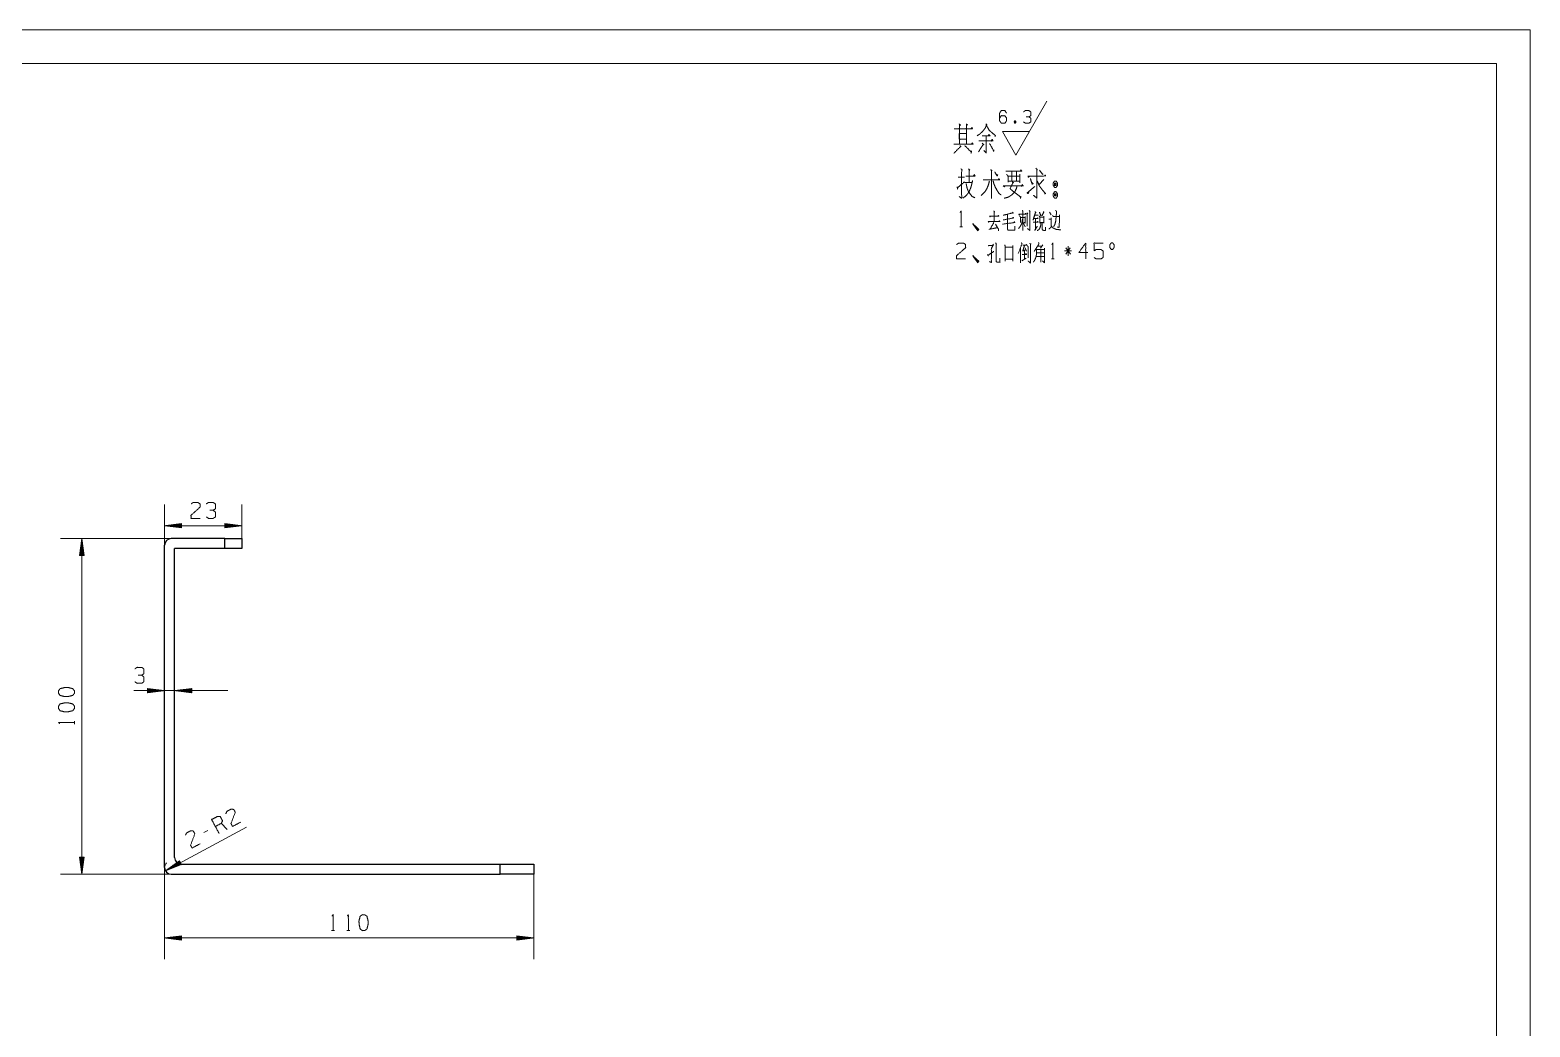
# Model space of a CAD drawing. Header units: millimetres. Extents: x 0 to 420, y 0 to 297.
# Drawn here: x 196.6 to 420, y 148.5 to 297 of the extents above; entities that cross this region are included whole.
import ezdxf

# ---------------------------------------------------------------- set-up
doc = ezdxf.new("R2010")
doc.units = ezdxf.units.MM
doc.layers.add('101', color=7, linetype='Continuous', true_color=0xffffff)

msp = doc.modelspace()

# ---------------------------------------------------------------- linework, layer by layer
at = {"layer": '101', "color": 133, "linetype": 'Continuous', "lineweight": 18}
for p, q in [((420, 297), (0, 297)), ((420, 0), (420, 297)), ((415, 292), (25, 292)), ((415, 5), (415, 292))]:
    msp.add_line(p, q, dxfattribs=at)
at = {"layer": '101', "color": 43, "linetype": 'Continuous', "lineweight": 18}
for p, q in [((343.43, 278.38), (348.04, 286.38)), ((343.43, 278.38), (341.41, 281.88)), ((341.41, 281.88), (345.45, 281.88)), ((343.25, 283.47), (343.37, 283.14))]:
    msp.add_line(p, q, dxfattribs=at)
at = {"layer": '101', "color": 72, "linetype": 'Continuous', "lineweight": 18}
for p, q in [((334.84, 275.1), (335.75, 275.1)), ((335.75, 274.31), (336.89, 274.31)), ((344.13, 269.06), (344.8, 269.08)), ((344.48, 268.43), (344.8, 267.66)), ((345.08, 269.76), (345.22, 269.61)), ((345.13, 269.66), (345.13, 267.78)), ((345.42, 270.11), (345.56, 269.96)), ((348.31, 268.81), (348.63, 268.81)), ((348.45, 269.88), (348.66, 269.48)), ((335.06, 267.66), (335.48, 267.66)), ((344.13, 264.5), (344.13, 262.32)), ((344.69, 264.12), (344.69, 262.85)), ((344.82, 264.55), (344.99, 264.05)), ((345.45, 265.22), (345.7, 265.15)), ((346.56, 263.82), (347.66, 263.82)), ((346.67, 264.8), (347.36, 264.8)), ((347.45, 265), (347.11, 264.52)), ((351.7, 264.1), (350.69, 264.1)), ((350.87, 264.57), (351.54, 263.62)), ((351.52, 264.57), (350.87, 263.62)), ((351.19, 263.37), (351.19, 264.8)), ((344.32, 262.6), (344.98, 263.02)), ((346.53, 263.27), (347.64, 263.27)), ((348.72, 262.9), (349.14, 262.9)), ((203.21, 193.63), (203.21, 194.06)), ((225.94, 177.94), (225.08, 178.84)), ((223.07, 177.76), (222.48, 177.45)), ((241.51, 162.85), (241.93, 162.85)), ((243.79, 162.85), (244.21, 162.85))]:
    msp.add_line(p, q, dxfattribs=at)
at = {"layer": '101', "color": 22, "linetype": 'Continuous', "lineweight": 18}
for p, q in [((216.63, 220.25), (216.63, 226.34)), ((228.13, 221.25), (228.13, 226.34)), ((219.17, 223.5), (216.63, 223.16)), ((219.17, 223.44), (218.75, 223.44)), ((219.17, 223.49), (219.14, 223.49)), ((219.17, 223.49), (219.14, 223.49)), ((219.17, 222.83), (219.17, 223.5)), ((228.13, 223.16), (225.59, 223.5)), ((225.59, 223.5), (225.59, 222.83)), ((225.59, 223.49), (225.62, 223.49)), ((225.59, 223.49), (225.62, 223.49)), ((225.59, 223.44), (226.01, 223.44)), ((217.63, 221.25), (201.12, 221.25)), ((204.3, 221.25), (203.96, 218.71)), ((204.63, 218.71), (204.3, 221.25)), ((204.3, 221.25), (204.3, 171.25)), ((216.63, 223.16), (219.17, 222.83)), ((216.63, 223.16), (228.13, 223.16)), ((219.17, 223.19), (216.82, 223.19)), ((219.17, 223.14), (216.82, 223.14)), ((219.17, 223.24), (217.21, 223.24)), ((219.17, 223.09), (217.21, 223.09)), ((219.17, 223.29), (217.59, 223.29)), ((219.17, 223.04), (217.59, 223.04)), ((219.17, 223.34), (217.98, 223.34)), ((219.17, 222.99), (217.98, 222.99)), ((219.17, 223.39), (218.36, 223.39)), ((219.17, 222.94), (218.36, 222.94)), ((219.17, 222.88), (218.75, 222.88)), ((219.17, 222.83), (219.14, 222.83)), ((219.17, 222.83), (219.14, 222.83)), ((225.59, 223.39), (226.39, 223.39)), ((225.59, 223.34), (226.78, 223.34)), ((225.59, 223.29), (227.16, 223.29)), ((225.59, 223.24), (227.55, 223.24)), ((225.59, 223.19), (227.94, 223.19)), ((225.59, 222.83), (228.13, 223.16)), ((225.59, 223.14), (227.94, 223.14)), ((225.59, 223.09), (227.55, 223.09)), ((225.59, 223.04), (227.16, 223.04)), ((225.59, 222.99), (226.78, 222.99)), ((225.59, 222.94), (226.39, 222.94)), ((225.59, 222.88), (226.01, 222.88)), ((225.59, 222.83), (225.62, 222.83)), ((225.59, 222.83), (225.62, 222.83)), ((204.02, 218.71), (204.02, 219.13)), ((204.07, 218.71), (204.07, 219.52)), ((204.12, 218.71), (204.12, 219.9)), ((204.17, 218.71), (204.17, 220.29)), ((204.22, 218.71), (204.22, 220.67)), ((204.27, 218.71), (204.27, 221.06)), ((204.32, 218.71), (204.32, 221.06)), ((204.38, 218.71), (204.38, 220.67)), ((204.43, 218.71), (204.43, 220.29)), ((204.48, 218.71), (204.48, 219.9)), ((204.53, 218.71), (204.53, 219.52)), ((204.58, 218.71), (204.58, 219.13)), ((203.96, 218.71), (204.63, 218.71)), ((203.97, 218.71), (203.97, 218.74)), ((203.97, 218.71), (203.97, 218.74)), ((204.63, 218.71), (204.63, 218.74)), ((204.63, 218.71), (204.63, 218.74)), ((216.63, 198.6), (214.09, 198.93)), ((214.09, 198.93), (214.09, 198.26)), ((214.09, 198.93), (214.12, 198.93)), ((214.09, 198.93), (214.12, 198.93)), ((214.09, 198.88), (214.51, 198.88)), ((220.67, 198.93), (218.13, 198.6)), ((220.67, 198.88), (220.25, 198.88)), ((220.67, 198.93), (220.64, 198.93)), ((220.67, 198.93), (220.64, 198.93)), ((220.67, 198.26), (220.67, 198.93)), ((226.07, 198.6), (212.03, 198.6)), ((214.09, 198.83), (214.89, 198.83)), ((214.09, 198.78), (215.28, 198.78)), ((214.09, 198.73), (215.66, 198.73)), ((214.09, 198.67), (216.05, 198.67)), ((214.09, 198.62), (216.44, 198.62)), ((214.09, 198.26), (216.63, 198.6)), ((214.09, 198.57), (216.44, 198.57)), ((214.09, 198.52), (216.05, 198.52)), ((214.09, 198.47), (215.66, 198.47)), ((214.09, 198.42), (215.28, 198.42)), ((214.09, 198.37), (214.89, 198.37)), ((214.09, 198.32), (214.51, 198.32)), ((214.09, 198.27), (214.12, 198.27)), ((214.09, 198.27), (214.12, 198.27)), ((218.13, 198.6), (220.67, 198.26)), ((220.67, 198.62), (218.32, 198.62)), ((220.67, 198.57), (218.32, 198.57)), ((220.67, 198.67), (218.71, 198.67)), ((220.67, 198.52), (218.71, 198.52)), ((220.67, 198.73), (219.09, 198.73)), ((220.67, 198.47), (219.09, 198.47)), ((220.67, 198.78), (219.48, 198.78)), ((220.67, 198.42), (219.48, 198.42)), ((220.67, 198.83), (219.86, 198.83)), ((220.67, 198.37), (219.86, 198.37)), ((220.67, 198.32), (220.25, 198.32)), ((220.67, 198.27), (220.64, 198.27)), ((220.67, 198.27), (220.64, 198.27)), ((216.75, 171.78), (228.85, 178.26)), ((203.96, 173.79), (204.3, 171.25)), ((204.63, 173.79), (203.96, 173.79)), ((203.97, 173.79), (203.97, 173.76)), ((203.97, 173.79), (203.97, 173.76)), ((204.02, 173.79), (204.02, 173.38)), ((204.07, 173.79), (204.07, 172.99)), ((204.12, 173.79), (204.12, 172.6)), ((204.17, 173.79), (204.17, 172.22)), ((204.22, 173.79), (204.22, 171.83)), ((204.27, 173.79), (204.27, 171.45)), ((204.3, 171.25), (204.63, 173.79)), ((204.32, 173.79), (204.32, 171.45)), ((204.38, 173.79), (204.38, 171.83)), ((204.43, 173.79), (204.43, 172.22)), ((204.48, 173.79), (204.48, 172.6)), ((204.53, 173.79), (204.53, 172.99)), ((204.58, 173.79), (204.58, 173.38)), ((204.63, 173.79), (204.63, 173.76)), ((204.63, 173.79), (204.63, 173.76)), ((216.63, 172.25), (216.63, 158.59)), ((218.83, 173.27), (216.75, 171.78)), ((216.75, 171.78), (219.14, 172.68)), ((218.97, 173), (216.9, 171.89)), ((219, 172.96), (216.93, 171.85)), ((218.95, 173.05), (217.22, 172.12)), ((219.02, 172.91), (217.29, 171.99)), ((218.93, 173.09), (217.54, 172.35)), ((219.05, 172.87), (217.66, 172.12)), ((218.9, 173.14), (217.85, 172.58)), ((219.07, 172.82), (218.02, 172.26)), ((218.88, 173.18), (218.17, 172.8)), ((219.09, 172.78), (218.39, 172.4)), ((218.85, 173.23), (218.49, 173.03)), ((219.12, 172.73), (218.75, 172.54)), ((218.83, 173.27), (218.8, 173.26)), ((218.83, 173.27), (218.8, 173.26)), ((219.14, 172.68), (218.83, 173.27)), ((219.14, 172.69), (219.11, 172.67)), ((219.14, 172.69), (219.11, 172.67)), ((217.63, 171.25), (201.12, 171.25)), ((271.63, 171.25), (271.63, 158.59)), ((219.17, 162.09), (216.63, 161.76)), ((216.63, 161.76), (219.17, 161.43)), ((271.63, 161.76), (216.63, 161.76)), ((219.17, 161.79), (216.82, 161.79)), ((219.17, 161.74), (216.82, 161.74)), ((219.17, 161.84), (217.21, 161.84)), ((219.17, 161.68), (217.21, 161.68)), ((219.17, 161.89), (217.59, 161.89)), ((219.17, 161.63), (217.59, 161.63)), ((219.17, 161.94), (217.98, 161.94)), ((219.17, 161.58), (217.98, 161.58)), ((219.17, 161.99), (218.36, 161.99)), ((219.17, 161.53), (218.36, 161.53)), ((219.17, 162.04), (218.75, 162.04)), ((219.17, 161.48), (218.75, 161.48)), ((219.17, 162.09), (219.14, 162.09)), ((219.17, 162.09), (219.14, 162.09)), ((219.17, 161.43), (219.14, 161.43)), ((219.17, 161.43), (219.14, 161.43)), ((219.17, 161.43), (219.17, 162.09)), ((269.09, 162.09), (269.12, 162.09)), ((269.09, 162.09), (269.12, 162.09)), ((269.09, 162.09), (269.09, 161.43)), ((271.63, 161.76), (269.09, 162.09)), ((269.09, 162.04), (269.51, 162.04)), ((269.09, 161.99), (269.89, 161.99)), ((269.09, 161.94), (270.28, 161.94)), ((269.09, 161.89), (270.66, 161.89)), ((269.09, 161.84), (271.05, 161.84)), ((269.09, 161.79), (271.44, 161.79)), ((269.09, 161.43), (271.63, 161.76)), ((269.09, 161.74), (271.44, 161.74)), ((269.09, 161.68), (271.05, 161.68)), ((269.09, 161.63), (270.66, 161.63)), ((269.09, 161.58), (270.28, 161.58)), ((269.09, 161.53), (269.89, 161.53)), ((269.09, 161.48), (269.51, 161.48)), ((269.09, 161.43), (269.12, 161.43)), ((269.09, 161.43), (269.12, 161.43))]:
    msp.add_line(p, q, dxfattribs=at)
at = {"layer": '101', "color": 72, "linetype": 'Continuous', "lineweight": 25}
for p, q in [((225.63, 221.25), (217.63, 221.25)), ((225.63, 219.75), (225.63, 221.25)), ((225.63, 221.25), (228.13, 221.25)), ((228.13, 221.25), (228.13, 219.75)), ((216.63, 172.25), (216.63, 220.25)), ((225.63, 219.75), (218.13, 219.75)), ((218.13, 173.75), (218.13, 219.75)), ((228.13, 219.75), (225.63, 219.75)), ((219.13, 172.75), (266.63, 172.75)), ((266.63, 171.25), (266.63, 172.75)), ((266.63, 172.75), (271.63, 172.75)), ((271.63, 172.75), (271.63, 171.25)), ((217.63, 171.25), (266.63, 171.25)), ((271.63, 171.25), (266.63, 171.25))]:
    msp.add_line(p, q, dxfattribs=at)
for centre, start, end in [((217.63, 220.25), 90, 180), ((217.63, 172.25), 180, 270), ((219.13, 173.75), 180, 270)]:
    msp.add_arc(centre, 1, start, end, dxfattribs=at)
at = {"layer": '101', "color": 22, "linetype": 'Continuous', "lineweight": 18}
msp.add_arc((217.63, 172.25), 1, 135.6246, 180, dxfattribs=at)
at = {"layer": '101', "color": 43, "linetype": 'Continuous', "lineweight": 18}
for points, knots in [([(341, 283.87), (341.25, 284.24), (341.79, 284.24), (342.05, 283.87), (342.05, 283.49), (341.79, 283.12), (341.25, 283.12), (341, 283.49), (341, 284.61), (341.25, 284.99), (341.79, 284.99), (342.05, 284.61)], [0, 0, 0.076963, 0.169759, 0.248072, 0.312017, 0.39033, 0.483127, 0.56009, 0.751928, 0.82889, 0.921687, 1, 1]), ([(345.37, 284.06), (345.64, 284.24), (345.64, 284.81), (345.37, 284.99), (344.83, 284.99), (344.57, 284.81)], [0, 0, 0.153872, 0.429854, 0.583731, 0.846123, 1, 1]), ([(344.58, 283.3), (344.83, 283.12), (345.37, 283.12), (345.64, 283.3), (345.64, 283.87), (345.37, 284.06), (344.97, 284.06)], [0, 0, 0.124119, 0.343684, 0.472446, 0.703374, 0.836736, 1, 1]), ([(343.25, 283.14), (343.37, 283.14), (343.44, 283.32), (343.37, 283.47), (343.25, 283.47), (343.18, 283.32), (343.25, 283.14), (343.37, 283.47)], [0, 0, 0.093965, 0.236775, 0.365957, 0.459922, 0.589103, 0.731913, 1, 1])]:
    msp.add_open_spline(points, degree=1, knots=knots, dxfattribs=at)
at = {"layer": '101', "color": 72, "linetype": 'Continuous', "lineweight": 18}
for points, knots in [([(334.99, 283), (335.18, 282.85), (335.02, 282.7), (335.02, 283), (335.02, 280), (335.02, 282.29), (334.25, 282.29), (336.98, 282.29), (336.05, 282.29), (336.05, 282.97), (336.05, 280), (336.05, 281.58), (334.99, 281.58), (334.99, 280.72), (336.05, 280.72), (336.05, 280), (334.2, 280), (337.06, 280), (336.93, 280.19), (336.8, 280)], [0, 0, 0.009716, 0.018618, 0.030833, 0.152986, 0.246128, 0.277434, 0.388626, 0.42641, 0.453894, 0.57452, 0.638651, 0.681832, 0.716951, 0.760133, 0.789144, 0.864712, 0.981301, 0.990651, 1, 1]), ([(336.08, 282.78), (336.21, 282.89), (336.05, 283)], [0, 0, 0.471592, 1, 1]), ([(336.74, 282.29), (336.88, 282.48), (336.96, 282.29)], [0, 0, 0.529948, 1, 1]), ([(338.97, 283), (339.13, 282.85), (339.05, 282.89), (338.89, 282.44), (338.62, 282.07), (338.3, 281.73), (338.01, 281.47), (337.64, 281.24)], [0, 0, 0.086303, 0.121014, 0.309416, 0.4907, 0.673783, 0.828666, 1, 1]), ([(339.02, 282.78), (339.23, 282.48), (339.42, 282.1), (339.79, 281.77), (340.24, 281.39), (340.37, 281.28), (340.4, 281.28), (340.29, 281.13)], [0, 0, 0.162719, 0.348033, 0.570221, 0.829902, 0.906903, 0.918639, 1, 1]), ([(335.13, 279.78), (335.23, 279.59), (335.21, 279.67), (334.2, 278.65)], [0, 0, 0.125004, 0.171161, 1, 1]), ([(335.82, 279.78), (336.8, 278.8), (336.8, 278.99), (336.74, 278.65)], [0, 0, 0.723282, 0.821336, 1, 1]), ([(338.41, 280.15), (338.65, 279.89), (338.59, 280), (337.85, 278.84)], [0, 0, 0.190878, 0.257804, 1, 1]), ([(337.93, 280.49), (340.03, 280.49), (339.89, 280.72), (339.76, 280.42)], [0, 0, 0.780472, 0.877783, 1, 1]), ([(338.41, 281.24), (339.6, 281.24), (339.42, 281.43), (339.28, 281.24)], [0, 0, 0.707411, 0.863844, 1, 1]), ([(339.02, 281.24), (339.02, 278.65), (338.65, 279.07)], [0, 0, 0.823411, 1, 1]), ([(339.52, 280.08), (340.13, 278.99), (340.16, 279.14), (340.11, 278.92)], [0, 0, 0.764769, 0.858208, 1, 1]), ([(335.24, 276.33), (335.45, 276.11), (335.35, 276.26), (335.35, 271.91), (334.98, 272.21)], [0, 0, 0.058121, 0.092647, 0.910291, 1, 1]), ([(335.96, 275.21), (337.36, 275.21), (337.23, 275.47), (337.1, 275.25)], [0, 0, 0.716776, 0.86679, 1, 1]), ([(336.36, 276.33), (336.59, 276.11), (336.46, 276.18), (336.46, 274.35)], [0, 0, 0.141502, 0.207212, 1, 1]), ([(339.66, 276.18), (339.9, 276.07), (339.8, 276.11), (339.8, 271.87), (339.8, 274.68), (338.52, 274.68), (341.02, 274.68), (340.88, 274.87), (340.83, 274.68)], [0, 0, 0.022711, 0.032394, 0.397208, 0.63934, 0.748901, 0.963456, 0.983225, 1, 1]), ([(340.27, 275.88), (340.64, 275.25), (340.72, 275.4), (340.54, 275.47)], [0, 0, 0.666013, 0.819281, 1, 1]), ([(341.91, 275.96), (344.32, 275.96), (344.19, 276.15), (344.03, 275.96)], [0, 0, 0.835355, 0.914862, 1, 1]), ([(342.04, 275.47), (342.26, 275.28), (342.26, 274.31), (342.26, 274.5), (344.03, 274.5), (344.03, 274.23), (344.03, 275.55), (344.03, 275.25), (342.18, 275.25), (342.84, 275.25), (342.84, 275.92), (342.84, 274.5), (343.5, 274.5), (343.5, 275.88)], [0, 0, 0.024061, 0.106928, 0.122864, 0.273837, 0.296147, 0.407697, 0.433194, 0.590927, 0.647261, 0.704629, 0.825742, 0.882074, 1, 1]), ([(345.43, 275.21), (345.3, 275.06), (345.22, 275.25), (347.87, 275.25), (347.79, 275.43), (347.69, 275.25)], [0, 0, 0.057616, 0.116242, 0.879371, 0.937997, 1, 1]), ([(345.59, 274.87), (345.86, 274.01), (345.99, 274.12), (345.8, 274.31)], [0, 0, 0.67338, 0.803124, 1, 1]), ([(346.41, 276.41), (346.63, 276.15), (346.55, 276.3), (346.55, 271.95), (346.04, 272.4)], [0, 0, 0.060996, 0.091685, 0.877917, 1, 1]), ([(346.94, 276.11), (347.42, 275.47), (347.45, 275.58), (347.24, 275.62)], [0, 0, 0.706429, 0.808949, 1, 1]), ([(334.68, 273.63), (334.76, 273.3), (334.71, 273.48), (335.75, 274.38)], [0, 0, 0.181309, 0.283199, 1, 1]), ([(336.97, 274.57), (336.86, 274.05), (336.75, 273.63), (336.62, 273.3), (336.46, 272.92), (336.2, 272.55), (335.93, 272.25), (335.51, 271.95)], [0, 0, 0.172187, 0.309107, 0.42567, 0.556623, 0.704263, 0.832971, 1, 1]), ([(336.01, 274.16), (336.06, 273.9), (336.12, 273.6), (336.22, 273.26), (336.38, 272.92), (336.89, 272.21), (337.31, 272.02)], [0, 0, 0.101612, 0.217194, 0.351418, 0.492974, 0.824035, 1, 1]), ([(339.48, 274.5), (339.35, 273.97), (339.11, 273.37), (338.84, 272.92), (338.26, 272.36)], [0, 0, 0.214886, 0.47114, 0.67842, 1, 1]), ([(340.04, 274.53), (340.14, 274.12), (340.35, 273.6), (340.62, 273.11), (340.91, 272.66), (341.23, 272.43)], [0, 0, 0.17223, 0.401193, 0.625589, 0.84243, 1, 1]), ([(341.83, 273.78), (341.7, 273.63), (341.57, 273.78), (344.54, 273.78), (344.38, 273.97), (344.25, 273.71)], [0, 0, 0.051202, 0.102403, 0.861893, 0.924786, 1, 1]), ([(343.58, 273.67), (343.5, 273.37), (343.26, 272.88), (342.76, 272.4), (342.28, 272.1), (341.7, 271.95)], [0, 0, 0.114099, 0.313635, 0.571356, 0.778586, 1, 1]), ([(342.89, 274.38), (343.08, 274.23), (343, 274.31), (342.55, 273.33), (344.14, 272.1), (344.19, 272.21), (344.09, 271.91)], [0, 0, 0.0615, 0.089671, 0.366504, 0.885931, 0.917989, 1, 1]), ([(345.38, 272.96), (345.25, 272.62), (345.11, 272.73), (346.25, 273.71)], [0, 0, 0.17804, 0.263408, 1, 1]), ([(347.58, 274.72), (346.86, 273.97), (346.6, 274.53), (346.86, 273.9), (347.1, 273.52), (347.37, 273.18), (347.82, 272.66), (347.87, 272.66), (347.69, 272.58)], [0, 0, 0.248762, 0.39796, 0.563616, 0.67026, 0.773236, 0.939257, 0.951973, 1, 1]), ([(349.43, 274.5), (349.19, 274.5), (348.98, 274.2), (348.98, 273.86), (349.19, 273.56), (349.43, 273.56), (349.64, 273.86), (349.64, 274.2), (349.43, 274.5)], [0, 0, 0.091014, 0.231141, 0.359873, 0.5, 0.591014, 0.731141, 0.859873, 1, 1]), ([(349.64, 272.58), (349.43, 272.92), (349.19, 272.92), (348.98, 272.58), (348.98, 272.28), (349.19, 271.95), (349.43, 271.95), (349.64, 272.28), (349.64, 272.58)], [0, 0, 0.149199, 0.238514, 0.387714, 0.5, 0.649199, 0.738514, 0.887714, 1, 1]), ([(349.19, 273.86), (349.43, 273.86), (349.19, 274.2), (349.19, 273.86)], [0, 0, 0.24116, 0.6589, 1, 1]), ([(349.43, 273.86), (349.43, 274.2), (349.19, 274.2)], [0, 0, 0.585821, 1, 1]), ([(349.43, 272.58), (349.19, 272.58), (349.43, 272.28), (349.43, 272.58)], [0, 0, 0.258827, 0.674606, 1, 1]), ([(349.19, 272.58), (349.19, 272.28), (349.43, 272.28)], [0, 0, 0.556971, 1, 1]), ([(335.13, 269.83), (335.27, 270.03), (335.27, 267.66)], [0, 0, 0.093493, 1, 1]), ([(337.14, 267.93), (337.74, 267.31), (337.6, 267.31), (337, 268.16), (337.74, 267.08), (337.9, 267.31), (337, 268.16)], [0, 0, 0.178025, 0.207059, 0.420795, 0.689031, 0.745609, 1, 1]), ([(340.14, 270.06), (340.26, 269.88), (340.17, 269.96), (340.17, 268.48), (339.31, 268.48), (341.06, 268.48), (340.97, 268.58), (340.86, 268.46)], [0, 0, 0.045419, 0.069982, 0.382579, 0.566128, 0.936972, 0.965255, 1, 1]), ([(339.43, 268.46), (339.36, 268.38), (339.31, 268.48)], [0, 0, 0.476614, 1, 1]), ([(340.14, 268.33), (339.59, 267.31), (339.43, 267.31), (340.69, 267.56), (340.4, 268.08), (340.85, 267.26), (340.86, 267.41), (340.83, 267.08)], [0, 0, 0.25206, 0.286556, 0.564058, 0.693385, 0.896352, 0.929105, 1, 1]), ([(339.66, 269.26), (339.57, 269.16), (339.52, 269.26), (340.9, 269.26), (340.81, 269.38), (340.74, 269.26)], [0, 0, 0.069442, 0.128334, 0.845635, 0.92528, 1, 1]), ([(341.44, 268.08), (343.28, 268.33), (343.21, 268.46), (343.11, 268.33)], [0, 0, 0.857799, 0.9242, 1, 1]), ([(342.93, 269.88), (343.02, 269.71), (342.96, 269.76), (341.53, 269.41), (342.19, 269.56), (342.19, 267.36), (342.22, 267.21), (342.31, 267.18), (343.26, 267.18), (343.26, 267.76)], [0, 0, 0.030685, 0.042094, 0.272771, 0.377786, 0.722118, 0.746239, 0.760613, 0.910002, 1, 1]), ([(341.55, 268.71), (343.12, 269.01), (343.02, 269.08), (342.89, 268.96)], [0, 0, 0.839668, 0.907774, 1, 1]), ([(344.41, 268.83), (344.34, 268.46), (344.3, 268.23), (344.23, 268.03), (344.06, 267.73), (343.97, 267.61), (343.83, 267.43)], [0, 0, 0.246556, 0.393712, 0.530758, 0.755734, 0.854636, 1, 1]), ([(344, 269.53), (343.95, 269.41), (343.86, 269.56), (344.94, 269.56), (344.87, 269.71), (344.82, 269.56)], [0, 0, 0.079272, 0.180912, 0.810316, 0.907122, 1, 1]), ([(344, 269.28), (344.11, 269.13), (344.11, 268.31)], [0, 0, 0.18212, 1, 1]), ([(344.37, 270.13), (344.44, 270.01), (344.44, 267.16)], [0, 0, 0.047969, 1, 1]), ([(344.8, 269.21), (344.8, 268.23), (344.64, 268.38)], [0, 0, 0.816823, 1, 1]), ([(345.49, 270.01), (345.49, 267.16), (345.17, 267.41)], [0, 0, 0.875677, 1, 1]), ([(346.28, 269.96), (346.42, 269.78), (346.35, 269.86), (345.98, 268.66), (346.23, 269.41), (346.76, 269.41)], [0, 0, 0.077472, 0.11296, 0.545476, 0.817418, 1, 1]), ([(346.01, 268.38), (346.76, 268.38), (346.65, 268.48), (346.56, 268.36)], [0, 0, 0.712976, 0.852968, 1, 1]), ([(346.1, 268.91), (346.74, 268.91), (346.65, 269.03), (346.58, 268.91)], [0, 0, 0.681985, 0.84607, 1, 1]), ([(346.33, 268.88), (346.33, 267.36), (346.24, 267.13), (346.6, 267.76)], [0, 0, 0.613737, 0.711021, 1, 1]), ([(347.15, 268.26), (347.15, 267.98), (347.07, 267.71), (346.97, 267.43), (346.85, 267.26), (346.62, 267.13)], [0, 0, 0.206835, 0.420403, 0.642082, 0.803279, 1, 1]), ([(346.9, 269.31), (346.99, 269.16), (346.99, 268.21), (346.99, 268.33), (347.57, 268.33), (347.57, 268.21), (347.57, 269.26), (347.57, 269.13), (346.97, 269.13)], [0, 0, 0.046636, 0.301097, 0.334578, 0.490812, 0.524292, 0.80554, 0.839026, 1, 1]), ([(346.93, 269.88), (347.16, 269.31), (347.22, 269.38), (347.07, 269.56)], [0, 0, 0.6615, 0.759629, 1, 1]), ([(347.34, 268.26), (347.34, 267.31), (347.41, 267.21), (347.55, 267.16), (347.82, 267.16), (347.82, 267.63)], [0, 0, 0.484065, 0.546467, 0.622883, 0.757973, 1, 1]), ([(347.52, 269.98), (347.61, 269.83), (347.57, 269.91), (347.36, 269.38)], [0, 0, 0.211493, 0.312199, 1, 1]), ([(348.7, 269.03), (348.7, 267.78), (348.68, 267.63), (348.54, 267.51), (348.34, 267.36)], [0, 0, 0.681083, 0.763382, 0.866206, 1, 1]), ([(348.89, 269.38), (349, 269.21), (349.92, 269.21)], [0, 0, 0.182091, 1, 1]), ([(349.35, 270.13), (349.49, 269.98), (349.46, 269.63), (349.42, 269.16), (349.35, 268.48), (349.21, 267.98), (349.05, 267.71)], [0, 0, 0.080825, 0.218772, 0.405542, 0.671673, 0.875423, 1, 1]), ([(349.93, 269.48), (349.88, 267.61), (349.62, 267.66)], [0, 0, 0.874254, 1, 1]), ([(348.75, 267.76), (348.87, 267.56), (349.05, 267.48), (349.25, 267.38), (349.42, 267.31), (349.62, 267.28), (349.86, 267.26), (350.11, 267.26)], [0, 0, 0.153704, 0.27921, 0.422111, 0.547592, 0.675716, 0.838283, 1, 1]), ([(334.6, 265.05), (334.91, 265.27), (335.6, 265.27), (335.94, 265.05), (335.94, 264.57), (334.58, 263.37), (334.6, 262.9), (335.94, 262.9)], [0, 0, 0.069691, 0.192976, 0.265273, 0.350228, 0.674743, 0.759753, 1, 1]), ([(339.2, 263.55), (339.34, 263.35), (339.27, 263.45), (340.14, 264.02)], [0, 0, 0.174094, 0.261137, 1, 1]), ([(339.45, 264.95), (339.41, 264.85), (339.33, 264.9), (340.07, 264.9)], [0, 0, 0.111663, 0.218545, 1, 1]), ([(340.1, 265.12), (339.77, 264.42), (339.77, 262.37), (339.52, 262.5)], [0, 0, 0.25016, 0.910676, 1, 1]), ([(340.39, 265.3), (340.56, 265.1), (340.48, 265.15), (340.48, 262.62), (340.49, 262.5), (340.65, 262.42), (341.06, 262.42), (341.06, 263)], [0, 0, 0.0639, 0.088211, 0.692693, 0.722914, 0.76502, 0.862342, 1, 1]), ([(341.78, 265), (341.85, 264.67), (341.85, 262.55), (341.85, 262.87), (342.95, 262.87), (342.95, 262.55), (342.95, 264.9), (342.95, 264.65), (341.87, 264.65)], [0, 0, 0.0422, 0.311815, 0.353048, 0.492087, 0.53332, 0.831482, 0.863203, 1, 1]), ([(343.79, 263.72), (344.34, 265.15), (344.25, 265.3), (344.23, 265.32)], [0, 0, 0.881763, 0.982322, 1, 1]), ([(344.37, 263.55), (345.05, 263.55), (344.94, 263.7), (344.87, 263.55)], [0, 0, 0.657733, 0.837624, 1, 1]), ([(344.71, 264.9), (344.44, 264.07), (344.9, 264.27)], [0, 0, 0.633567, 1, 1]), ([(344.46, 264.95), (345.06, 264.95), (344.99, 265.07), (344.9, 264.95)], [0, 0, 0.66948, 0.829456, 1, 1]), ([(345.13, 264.85), (345.24, 264.75), (345.24, 263.07)], [0, 0, 0.080061, 1, 1]), ([(345.58, 265.15), (345.58, 262.3), (345.24, 262.6)], [0, 0, 0.863555, 1, 1]), ([(346.39, 264.5), (346.51, 264.32), (346.51, 263.82), (346.49, 263.6), (346.47, 263.45), (346.42, 263.22), (346.35, 263), (346.26, 262.77), (346.17, 262.62), (346.03, 262.4)], [0, 0, 0.09569, 0.318941, 0.419713, 0.487154, 0.590368, 0.695673, 0.803609, 0.881344, 1, 1]), ([(346.81, 265.35), (346.86, 265.15), (346.16, 264.02)], [0, 0, 0.134747, 1, 1]), ([(346.53, 264.32), (347.69, 264.32), (347.69, 264.52), (347.69, 262.32), (347.41, 262.6)], [0, 0, 0.29451, 0.345, 0.900417, 1, 1]), ([(347.06, 264.3), (347.15, 264.32), (347.15, 262.4)], [0, 0, 0.045545, 1, 1]), ([(348.79, 265.07), (348.93, 265.27), (348.93, 262.9)], [0, 0, 0.093489, 1, 1]), ([(354.15, 263.85), (352.81, 263.85), (353.82, 265.27), (353.82, 262.9)], [0, 0, 0.245868, 0.565295, 1, 1]), ([(355.07, 263.12), (355.4, 262.9), (356.09, 262.9), (356.43, 263.12), (356.43, 264.07), (356.09, 264.32), (355.4, 264.32), (355.07, 264.1), (355.07, 265.27), (356.43, 265.27)], [0, 0, 0.062227, 0.168342, 0.230569, 0.376814, 0.441263, 0.547379, 0.609608, 0.790493, 1, 1]), ([(357.63, 264.32), (357.86, 264.32), (358.07, 264.65), (358.07, 264.97), (357.86, 265.3), (357.63, 265.3), (357.4, 264.97), (357.4, 264.65), (357.63, 264.32)], [0, 0, 0.08568, 0.230392, 0.351582, 0.4963, 0.58198, 0.730398, 0.851588, 1, 1]), ([(337.14, 263.17), (337.74, 262.55), (337.6, 262.55), (337, 263.4), (337.74, 262.32), (337.9, 262.55), (337, 263.4)], [0, 0, 0.178025, 0.207059, 0.420795, 0.689031, 0.745609, 1, 1]), ([(220.58, 226.41), (220.89, 226.63), (221.58, 226.63), (221.92, 226.41), (221.92, 225.93), (220.56, 224.73), (220.58, 224.26), (221.92, 224.26)], [0, 0, 0.069694, 0.192978, 0.265273, 0.350228, 0.674739, 0.759753, 1, 1]), ([(223.86, 225.46), (224.2, 225.68), (224.2, 226.41), (223.86, 226.63), (223.17, 226.63), (222.83, 226.41)], [0, 0, 0.153876, 0.429852, 0.583729, 0.846124, 1, 1]), ([(222.85, 224.48), (223.17, 224.26), (223.86, 224.26), (224.2, 224.48), (224.2, 225.21), (223.86, 225.46), (223.35, 225.46)], [0, 0, 0.124123, 0.343688, 0.472447, 0.703377, 0.836735, 1, 1]), ([(213.22, 200.89), (213.55, 201.12), (213.55, 201.84), (213.22, 202.07), (212.53, 202.07), (212.19, 201.84)], [0, 0, 0.153872, 0.429851, 0.583723, 0.846122, 1, 1]), ([(203.21, 198.56), (202.96, 198.89), (202.26, 199.07), (201.78, 199.07), (201.06, 198.89), (200.83, 198.56), (200.83, 198.22), (201.06, 197.89), (201.78, 197.71), (202.26, 197.73), (202.96, 197.89), (203.21, 198.22), (203.21, 198.56)], [0, 0, 0.067525, 0.183969, 0.260583, 0.380943, 0.446139, 0.500306, 0.565503, 0.685862, 0.762529, 0.878308, 0.945834, 1, 1]), ([(212.21, 199.92), (212.53, 199.69), (213.22, 199.69), (213.55, 199.92), (213.55, 200.64), (213.22, 200.89), (212.7, 200.89)], [0, 0, 0.124124, 0.343691, 0.472447, 0.703379, 0.836733, 1, 1]), ([(203.21, 196.28), (202.96, 196.62), (202.26, 196.79), (201.78, 196.79), (201.06, 196.62), (200.83, 196.28), (200.83, 195.95), (201.06, 195.61), (201.78, 195.43), (202.26, 195.45), (202.96, 195.61), (203.21, 195.95), (203.21, 196.28)], [0, 0, 0.067528, 0.183972, 0.260585, 0.380944, 0.446144, 0.500307, 0.565506, 0.685864, 0.762531, 0.878309, 0.945837, 1, 1]), ([(201.03, 193.7), (200.83, 193.85), (203.21, 193.85)], [0, 0, 0.093493, 1, 1]), ([(224.76, 177.31), (223.64, 179.4), (224.53, 179.87), (224.93, 179.83), (225.27, 179.2), (225.08, 178.84), (224.19, 178.36)], [0, 0, 0.400949, 0.571034, 0.639277, 0.761674, 0.829917, 1, 1]), ([(225.75, 180.27), (225.92, 180.62), (226.53, 180.95), (226.93, 180.91), (227.16, 180.49), (226.52, 178.79), (226.76, 178.38), (227.95, 179.01)], [0, 0, 0.069694, 0.192977, 0.265274, 0.350225, 0.674743, 0.759754, 1, 1]), ([(219.73, 177.05), (219.9, 177.4), (220.51, 177.73), (220.91, 177.69), (221.14, 177.27), (220.5, 175.57), (220.74, 175.16), (221.93, 175.79)], [0, 0, 0.069694, 0.19298, 0.265277, 0.350229, 0.674742, 0.759751, 1, 1]), ([(241.58, 165.03), (241.72, 165.23), (241.72, 162.85)], [0, 0, 0.093491, 1, 1]), ([(243.86, 165.03), (244, 165.23), (244, 162.85)], [0, 0, 0.093491, 1, 1]), ([(246.43, 162.85), (246.77, 163.1), (246.95, 163.8), (246.95, 164.28), (246.77, 165), (246.43, 165.23), (246.1, 165.23), (245.76, 165), (245.58, 164.28), (245.6, 163.8), (245.76, 163.1), (246.1, 162.85), (246.43, 162.85)], [0, 0, 0.067524, 0.18397, 0.260583, 0.380943, 0.446139, 0.500306, 0.565503, 0.685862, 0.762528, 0.878309, 0.945833, 1, 1])]:
    msp.add_open_spline(points, degree=1, knots=knots, dxfattribs=at)

doc.saveas('drawing.dxf')
